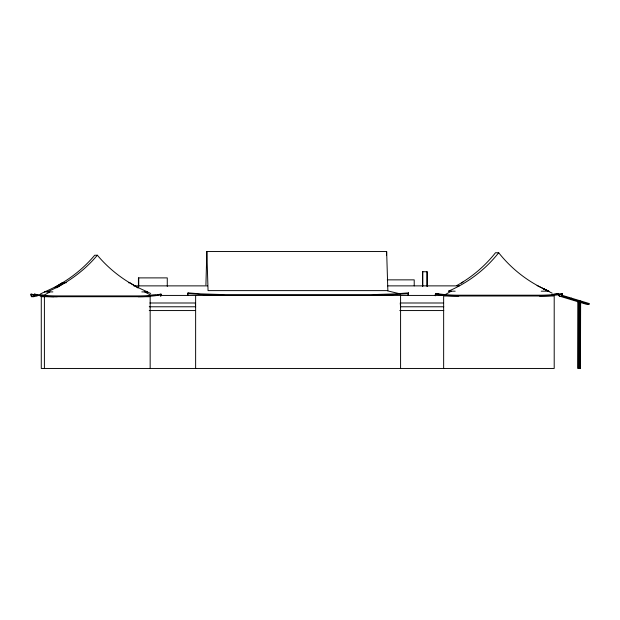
<?xml version="1.0" encoding="UTF-8"?>
<svg xmlns="http://www.w3.org/2000/svg" width="620" height="620" viewBox="0 0 620 620"><rect width="100%" height="100%" fill="white"/><g stroke="black" fill="none" stroke-linecap="round" stroke-linejoin="round"><path stroke-width="0.93" d="M206.847 251.542L208.056 290.617L387.856 290.617L386.647 251.542L206.847 251.542L205.917 284.921M386.578 255.099L386.647 251.542M558.674 295.213C559.542 297.406 563.471 295.911 562.456 293.43A148.614 148.583 -90 0 1 539.509 295.205L458.692 295.205A148.614 148.583 90 0 1 435.744 293.43L435.294 295.802M562.456 293.43L562.007 295.012M141.809 291.896L147.607 291.896C128.239 283.875 110.833 271.289 97.348 255.223C83.863 271.289 66.456 283.875 47.089 291.896M435.062 295.205L435.744 293.43L438.937 294.151M451.252 291.183L445.4 294.515L441.347 294.515M49.941 291.896L44.051 295.221L39.169 295.221M56.738 287.796L64.41 282.736M461.505 283.038L463.039 282.03M54.715 287.579L62.194 282.736L66.34 282.736M40.532 293.872L44.663 291.896M157.689 294.864L161.06 294.136L161.06 294.934A198.695 4.224 -90 0 1 160.689 296.515M33.589 296.569L37.239 296.019M407.929 295.43A189.689 4.03 -90 0 0 408.479 293.655L408.479 292.865L396.149 293.849L371.318 294.639L225.223 294.639L200.392 293.849L188.061 292.865A189.689 4.03 90 0 1 187.511 294.639M408.479 293.655L383.749 295.236L371.318 295.43M541.237 291.183L548.971 291.183A128.542 128.511 90 0 1 498.689 252.743L495.504 252.743A128.542 128.511 90 0 1 456.707 285.588M97.348 255.223L94.713 255.223C81.236 271.289 63.821 283.875 44.462 291.896L52.886 291.896M387.252 279.86L414.214 279.86L414.214 285.874M128.394 282.736L129.875 282.736L138.058 288.013M133.796 285.874L207.537 285.874M387.639 285.874L459.242 285.874M455.173 291.183L448.407 291.183A128.542 128.511 90 0 0 498.689 252.743M156 295.221L150.869 295.221L144.685 291.896M151.916 295.43L153.853 295.43M160.634 295.43L446.245 295.43M580.56 301.731L580.46 368.458L580.622 300.933M149.908 302.994L195.292 302.994L195.602 306.776L149.25 306.776M443.471 302.994L400.249 302.994L400.551 306.776L443.773 306.776M587.233 303.482L589 303.482L589 304.273L586.35 304.273L559.124 296.004L559.124 295.205M149.25 310.558L195.602 310.558M399.768 310.558L443.773 310.558M225.223 295.43L212.792 295.236L188.061 293.655A189.689 4.03 90 0 1 187.511 295.43M400.536 293.942L387.554 290.865M37.564 294.864L34.348 294.136A198.695 4.224 -90 0 1 33.782 295.918L31.566 295.918A198.695 4.224 -90 0 1 31 294.136A148.614 148.583 90 0 0 35.751 294.802M589 303.482L561.782 295.205L561.782 296.004L589 304.273M537.098 285.549L548.685 291.183M543.593 288.99L552.218 293.167M147.397 291.896L150.707 293.477M543.058 288.626L548.266 291.183M553.699 294.097A148.614 148.583 90 0 0 558.45 293.43L558.674 294.415M577.972 300.933L577.972 301.731M571.206 298.073L571.206 298.863M558.45 293.43L558.45 294.221M443.649 368.458L443.649 296.004L554.202 296.004L554.202 368.458L41.276 368.458L41.276 296.709L150.164 296.709L150.164 368.458M427.273 286.269L427.273 271.738L422.483 271.738L422.483 286.269M426.932 271.738L426.932 286.269M422.825 271.738L422.825 286.269M400.582 295.43L400.582 368.458M195.633 295.43L195.633 368.458M188.061 292.865L188.061 293.655M167.268 286.394L167.268 277.892L138.423 277.892L138.423 286.394M138.741 277.892L138.741 286.394M44.4 296.709L44.4 368.458M458.692 296.004A148.614 148.583 -90 0 1 435.744 294.221M553.699 294.887A148.614 148.583 90 0 1 551.792 295.112M562.456 294.221A148.614 148.583 -90 0 1 539.509 296.004M408.479 292.865A189.689 4.03 -90 0 1 408.293 293.849M408.107 294.446A189.689 4.03 -90 0 1 407.929 294.639M57.296 296.709A148.614 148.583 -90 0 1 34.348 294.934L31 294.136L31 294.934A198.695 4.224 -90 0 0 31.566 296.709L33.782 296.709A198.695 4.224 -90 0 0 34.348 294.934L34.348 294.136A148.614 148.583 90 0 0 57.296 295.918L138.113 295.918A148.614 148.583 -90 0 0 161.06 294.136A198.695 4.224 -90 0 1 160.875 295.128M161.06 294.934A148.614 148.583 -90 0 1 138.113 296.709M53.948 296.709A148.614 148.583 90 0 1 40.525 296.104M578.135 301.731L578.034 368.458L578.135 301.731M578.941 301.731L578.84 368.458L578.941 301.731M579.754 301.731L579.654 368.458L579.754 301.731"/></g></svg>
